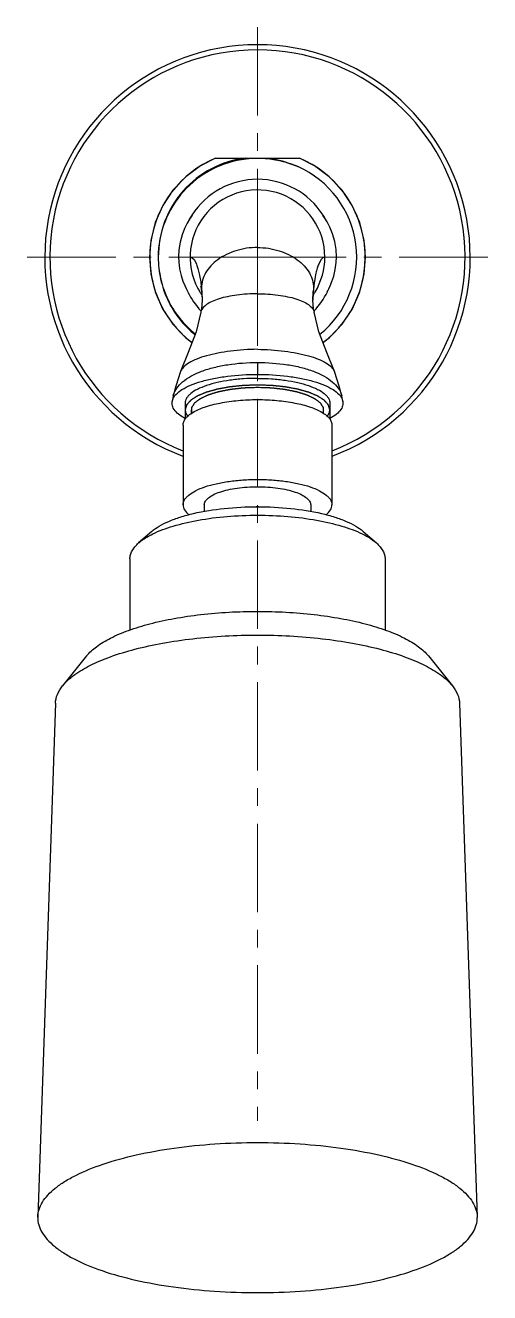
# Model space of a CAD drawing. Extents: x 0 to 1580, y 0 to 1158.
# Drawn here: x 415.5 to 481, y 606.3 to 785.2 of the extents above; entities that cross this region are included whole.
import ezdxf

# ---------------------------------------------------------------- set-up
doc = ezdxf.new("R2010")
doc.units = 0
doc.header["$LTSCALE"] = 10
doc.header["$MEASUREMENT"] = 0
doc.linetypes.add('CENTER', pattern=[2, 1.25, -0.25, 0.25, -0.25])
doc.layers.add('DEF_LAYER_ASSEM_MEMBER', color=7, linetype='CONTINUOUS')

msp = doc.modelspace()

# ---------------------------------------------------------------- linework, layer by layer
at = {"layer": 'DEF_LAYER_ASSEM_MEMBER', "color": 1, "linetype": 'CENTER', "lineweight": 5}
for q in [(448.2736131019578, 785.2296722881892), (415.5314526801576, 752.4875118663892), (448.2736131019578, 630.5292520846892), (481.015773523658, 752.4875118663892)]:
    msp.add_line((448.2736131019578, 752.4875118663892), q, dxfattribs=at)
at = {"layer": 'DEF_LAYER_ASSEM_MEMBER', "color": 7, "linetype": 'Continuous'}
for p, q in [((442.3375708229578, 766.4875118663892), (454.209677188358, 766.4875118663892)), ((456.1807719697576, 748.1462785851893), (456.154256372658, 747.6864550004891)), ((440.347799361758, 748.0247172183892), (440.3906865506578, 747.7035535061893)), ((440.390894282958, 747.7053880078893), (440.4215433560576, 747.3590555912892)), ((440.3929698311576, 747.6864550004891), (440.3931917503578, 747.6845353956892)), ((440.4538257726576, 746.5273979807891), (440.4538781655574, 746.4905772480893)), ((456.093347943658, 746.4914488856891), (456.093550887058, 746.4235949970891)), ((456.1274653046576, 747.3801470008893), (456.148955234858, 747.6217627957892)), ((456.148955234858, 747.6217627957892), (456.1555327341575, 747.6969633722892)), ((456.154256372658, 747.6864550004891), (456.1540794569578, 747.6849240295892)), ((456.154256372658, 747.6864550004891), (456.1994268420576, 748.0247172183892)), ((458.0928511934576, 747.5906463372892), (458.1038156784575, 747.6108932946893)), ((440.3015958312576, 744.8194856963894), (440.283727954858, 744.7286255783893)), ((456.2456303726576, 744.8194856963894), (456.2634982489581, 744.7286255783893)), ((448.2738448965574, 737.6158484085893), (448.2776898812576, 735.9357559402893)), ((437.4357089203577, 736.3577049398891), (437.435565227358, 736.3573154439891)), ((459.1115172834575, 736.3577049398891), (459.1116609764576, 736.3573154439891)), ((436.2146204924575, 731.8844384791892), (436.2291721809574, 732.0866796909893)), ((436.3667616850576, 732.8515437804892), (436.2451010360578, 732.1946946228893)), ((436.3666234035577, 732.8509169895892), (436.3668617575577, 732.8520025822893)), ((460.1803775015578, 732.8519429204894), (460.180529231458, 732.8512515952891)), ((460.3021596582576, 732.1945011843893), (460.1805922619578, 732.8509678226892)), ((460.3180527127574, 732.0866796689893), (460.3326057114577, 731.8844384791892)), ((438.0736131019576, 731.8844380741891), (438.0736131019576, 729.6089632651892)), ((458.4736131019577, 731.8844380741891), (458.4736131019577, 729.6089632651892)), ((437.7736131019578, 728.7880455816892), (437.7736131019578, 717.5117341322893)), ((458.7736131019578, 728.7880455816892), (458.7736131019578, 717.5117341322893)), ((440.7736131019578, 717.5117341322893), (440.7736131019578, 716.5770516679893)), ((455.7736131019578, 717.5117341322893), (455.7736131019578, 716.5770516679893)), ((433.3710438216576, 713.7647937241893), (431.5082226615577, 712.1343787859892)), ((463.1761823821575, 713.7647937241893), (465.0390035422579, 712.1343787859892)), ((430.2736131019578, 709.8936460554892), (430.2736131019578, 699.8087324378891)), ((466.2736131019578, 709.8936460554892), (466.2736131019578, 699.8087324378891)), ((424.1588788366575, 696.1741200471893), (420.7828160395579, 691.9513060276893)), ((472.3883473671576, 696.1741200471893), (475.7644101642577, 691.9513060276893)), ((419.775594367658, 689.4952578513892), (417.2757681628577, 616.9890937947894)), ((476.7716318362577, 689.4952578513892), (479.2714580409574, 616.9890937947894)), ((417.2736131019578, 616.8640765976893), (417.2761451798578, 616.9901041115893)), ((479.2710810239578, 616.9901041115893), (479.2736131019578, 616.8640765976893))]:
    msp.add_line(p, q, dxfattribs=at)
at = {"layer": 'DEF_LAYER_ASSEM_MEMBER', "color": 2, "linetype": 'Continuous'}
for p, q in [((438.9736131019577, 730.4218372580892), (438.9736131019577, 730.9447454534893)), ((457.5736131019576, 730.4218372580892), (457.5736131019576, 730.9447454534893))]:
    msp.add_line(p, q, dxfattribs=at)
at = {"layer": 'DEF_LAYER_ASSEM_MEMBER', "color": 7, "linetype": 'Continuous'}
for points in [[(442.3373689993577, 766.4875118663892), (440.2424894217579, 765.4064782500893), (438.1437339033578, 763.8448136263894), (436.3448280421576, 761.9488057541894), (434.8983184639578, 759.7747534419893), (433.8462483046578, 757.3870556359893), (433.2190776283578, 754.8563416426891), (433.0329268954579, 752.4875171669892)], [(463.5142993083577, 752.4875171669892), (463.3281483849578, 754.8563428478892), (462.7009771078579, 757.3870579544894), (461.6489059649575, 759.7747566829892), (460.2023950678577, 761.9488096341893), (458.4034876196574, 763.8448177786893), (456.3047303299577, 765.4064822386893), (454.2098572044579, 766.4875118663892)], [(439.0562570875577, 758.4264517912893), (439.0524070350575, 758.4209026989893), (438.9412921320577, 758.2589962399893), (438.6942230988579, 757.8786757754892), (438.3574939807577, 757.2996641199893), (437.9875636203578, 756.5462103658892), (437.6392581767577, 755.6451027396893), (437.3585205614577, 754.6222144958892), (437.1824973860575, 753.5042560411894), (437.1355909697577, 752.5510957132892)], [(459.4116352350579, 752.5510968188894), (459.3598764391577, 753.5523020245892), (459.1664907777576, 754.7218719192892), (458.8597569229578, 755.7865196404891), (458.485474911758, 756.7101846589892), (458.1014724879578, 757.4594910667893), (457.7716449167579, 758.0074590786892), (457.553740838358, 758.3356035445893), (457.501456617058, 758.4113369361892)], [(433.0329268955575, 752.4875171669892), (433.2158540147575, 750.1391755770892), (433.8395896313577, 747.6075286532891), (434.8884567554578, 745.2183139360893), (436.3320664785579, 743.0422497016893), (438.1284149878575, 741.1438206410894), (439.0505016242578, 740.4557692486892)], [(437.1355909847575, 752.5511118082891), (437.1629733621576, 751.8207475409893), (437.2882995235577, 750.8307594001892), (437.4999400390575, 749.9050479419893), (437.7535829659578, 749.1206947176893), (438.001433497358, 748.5072365968892), (438.208644113558, 748.0633908513894), (438.3614605578578, 747.7641132549893), (438.4571554323579, 747.5854717526893)], [(457.4967245743578, 740.4557692622893), (458.4188158245579, 741.1438247403892), (460.2151627694579, 743.0422535299892), (461.658771193358, 745.2183171326892), (462.7076373491577, 747.6075309391892), (463.331372375158, 750.1391767648893), (463.5142993082577, 752.4875171669892)], [(458.0928511934576, 747.5906463372892), (458.1771434059578, 747.7477915614893), (458.3174768888575, 748.0208222044894), (458.5171195800576, 748.4426847742893), (458.7628527479578, 749.0381220184893), (459.0200878139581, 749.8094803966892), (459.2419919105578, 750.7384914443892), (459.3796344864577, 751.7616544903892), (459.4116352242577, 752.5511098366892)], [(440.3105194320578, 748.3003977769893), (440.2768617062575, 748.4123798542892), (440.2915360121574, 748.3445330549894), (440.347799361758, 748.0247172183892)], [(456.1994268420576, 748.0247172183892), (456.2556901916578, 748.3445330549894), (456.2722213583579, 748.4194191867891)], [(440.4538781655574, 746.4905772480893), (440.4536753167577, 746.4235949970891), (440.4319990301578, 745.7919621065892), (440.3739140283578, 745.2095491678892), (440.3015958312576, 744.8194856963894)], [(440.4215433560576, 747.3590555912892), (440.425594165758, 747.3068983293892), (440.4304972850578, 747.2355786634892), (440.4355970235579, 747.1505135964892), (440.4403467723578, 747.0585111329892), (440.4445445860579, 746.9622420878893), (440.4480951533578, 746.8618744482892), (440.4509257299578, 746.7560558268892), (440.4528891360578, 746.6447432545892), (440.4538257726576, 746.5273979807891)], [(456.093347943658, 746.4914488856891), (456.0937167373577, 746.5853173733892), (456.0947903671577, 746.6764663253891), (456.0965527599578, 746.7671303926893), (456.0989759865574, 746.8568673485893), (456.1020211782579, 746.9452478434891), (456.1056390329577, 747.0318485949892), (456.1097398260576, 747.1156225666894), (456.1142000198579, 747.1949267549894), (456.1190576096578, 747.2706202592892), (456.1236947876578, 747.3341964864892), (456.1274653046576, 747.3801470008893)], [(456.2456303726576, 744.8194856963894), (456.1733121754578, 745.2095491678892), (456.1152271737578, 745.7919621065892), (456.093550887058, 746.4235949970891)], [(440.283727954858, 744.7286255783893), (439.6220986258577, 741.9610768663892), (438.5167814479578, 739.0502107081893), (437.435565227358, 736.3573154439891)], [(459.1116609764576, 736.3573154439891), (458.0304447559579, 739.0502107081893), (456.9251275780575, 741.9610768663892), (456.2634982489581, 744.7286255783893)], [(437.4357089203577, 736.3577049398891), (437.0136968010579, 735.1541666493893), (436.6068277264581, 733.8173135245893), (436.3664947633579, 732.8503318540893)], [(460.1807169968574, 732.8503975759893), (459.940398477358, 733.8173135245893), (459.5335294027577, 735.1541666493893), (459.1115172834575, 736.3577049398891)]]:
    msp.add_lwpolyline(points, dxfattribs=at)
for centre, radius, start, end in [((448.2736131019578, 752.4875118663892), 30, 290.5109175580833, 249.489323555306), ((448.2736131019578, 752.4875118663892), 29.2821663338, 291.0475310553043, 248.952660429385), ((448.2736333722578, 752.4874971277893), 15.1999979788, 112.9195802045057, 232.5123731162059), ((448.2753686735578, 752.5177311344892), 13.9211211556, 90.00722548438111, 96.6971401909826), ((448.2694951062576, 752.3688562226891), 14.0699965592, 84.06100790870396, 89.98323071550008), ((448.2735911980576, 752.4874960448892), 15.1999979788, 307.4876268837941, 67.08041571361423), ((448.2736123000577, 752.4874983427892), 13.999981131, 308.9620425526963, 65.9791112276944), ((448.2734531488577, 752.4872297812892), 11.0002820863, 32.69954071619298, 147.2044023476954), ((448.2736131019578, 752.4875118663892), 9.5, 0, 207.7553054461077), ((448.2768052879578, 752.4862679903893), 11.0033530191, 147.2087627890979, 150.5511626461957), ((448.2694151404576, 752.4856654940893), 11.0045252459, 29.31291690869532, 32.69503653519582), ((448.272980145458, 752.4877235842891), 9.5006329588, 328.791902699497, 359.9987231859006), ((420.8046490412576, 746.0388367162891), 19.6749976781, 6.148901203400738, 6.648164327598998), ((444.3774092945578, 748.1469189184893), 4.0109551116, 180.0091470465992, 186.3456047319009), ((475.9603949062575, 746.0145345008893), 19.8941653846, 172.9814447848015, 173.8487044605996), ((448.3261532123579, 752.5242221012893), 11.063373794, 206.5861165946971, 223.4637487149014), ((448.2855063247575, 752.4938787525894), 9.5134531547, 207.7554739575939, 211.1675618655949), ((448.2624452052578, 752.4799611511892), 9.4865177845, 211.1677214013979, 214.3354824237012), ((444.4226217052574, 748.1513392310894), 4.0563791211, 186.3370748702032, 186.5808838397001), ((448.2849847955576, 752.4798285824893), 9.4862747256, 325.6644661705042, 328.7951179601038), ((448.2198860930575, 752.5249368155892), 11.0647269092, 316.5377929264005, 333.5905650378028), ((437.6761337227576, 731.8774422912893), 1.4620365835, 167.557423634098, 171.771922810599), ((437.7729846924576, 731.8544857510892), 1.561559769, 159.7823840316956, 167.5005616293032), ((438.7241785506576, 732.3325852292892), 2.4138591347, 164.9586583801956, 167.5878000158985), ((457.8395604244579, 732.3368250359892), 2.396821953, 12.39622551729756, 14.59593571750219), ((458.8861986480574, 731.8798520683893), 1.4467438119, 8.219229087199242, 10.37624236640073), ((448.2736131019578, 695.2827607221893), 21.9750234661, 89.51292325919009, 90.48707674078386)]:
    msp.add_arc(centre, radius, start, end, dxfattribs=at)
for points, start_tangent, end_tangent in [([(446.6407331965574, 766.4875213620892), (441.7863848682578, 764.9844075712892), (437.7917519902576, 761.8453184348891), (435.1764500446575, 757.4890564846894), (434.2681288081576, 752.4875324037891)], (-0.993137604868196, -0.116951690012), (-5.546406837926838e-06, -0.9999999999846186)), ([(446.6518713097576, 766.3438611257891), (441.8255877406577, 764.8568674845892), (437.838719833358, 761.7591855927892), (435.2032787292578, 757.4526834509893), (434.2790078676576, 752.4875018256892)], (-0.9931803686064616, -0.1165879728562639), (-8.730926186723009e-05, -0.9999999961885465)), ([(453.9724597935578, 765.2751150569893), (451.9019880044575, 765.9669814386893), (449.7253098886576, 766.3633339369892)], (-0.9263988668322695, 0.3765436754639324), (-0.994652100717011, 0.103282130783776)), ([(449.7335277566576, 766.4875118663892), (452.9452804991579, 765.6944920861893), (453.9725876210578, 765.2750576064893)], (0.9926897055201243, -0.1206944429307702), (0.9134227053485869, -0.407012237351248)), ([(448.2736131019578, 753.8680317094893), (445.2216099993575, 753.3888908061892), (442.6564659056576, 752.1250511347894), (441.6811055521575, 751.2619939597892), (440.9589064007578, 750.2873770092892), (440.5162877382577, 749.2363039148893), (440.3664542341576, 748.1462785851893)], (-0.9999279789020377, -0.0120015419378563), (-7.427520217589726e-05, -0.9999999972415972)), ([(448.2736131019578, 753.8680317094893), (451.3256162044577, 753.3888908061892), (453.8907602981576, 752.1250511347894), (454.8661206517577, 751.2619939597892), (455.5883198030574, 750.2873770092892), (456.0309384655575, 749.2363039148893), (456.1807719697576, 748.1462785851893)], (0.9999279789020377, -0.0120015419378563), (7.427520217589726e-05, -0.9999999972415972)), ([(434.2681288081576, 752.4875324037891), (434.6111670501577, 749.3823438526892), (435.6244866168577, 746.4280982882892), (437.2616975411579, 743.7690268144893), (439.4456123195578, 741.5375429790893)], (8.682637883052168e-05, -0.9999999962305901), (0.7747607694068501, -0.6322544979579865)), ([(434.2790078676576, 752.4875018256892), (434.6287316562575, 749.4013247588894), (435.6578256366579, 746.4718244827893), (437.3092310233578, 743.8428575904891), (439.4973352932579, 741.6409220791893)], (4.663835019444464e-06, -0.9999999999891244), (0.7787311420402886, -0.6273577993590483)), ([(438.7736131019578, 752.4875118663892), (439.6597630454576, 751.4878044472894), (439.8631400923578, 750.8816635711892), (440.0505559913577, 750.1316558396893), (440.3473480106577, 748.3166537910893)], (0.9967252479478547, -0.08086272381813324), (0.1157478170502737, -0.9932786330371235)), ([(457.7736131019578, 752.4875118663892), (456.9017499501579, 751.5235522606893), (456.7008384659575, 750.9389745200892), (456.5149137804578, 750.2144776483892), (456.2153038187575, 748.4454179410893)], (-0.9967252479474208, -0.0808627238234809), (-0.1221251417022648, -0.9925147100996549)), ([(440.3664542341576, 748.1462785851893), (440.4036286865576, 747.7179958765892), (440.4538782583577, 746.4914253065892)], (0.1070882742859281, -0.9942495167262905), (-7.900216884277762e-05, -0.9999999968793286)), ([(456.1807719697576, 748.1462785851893), (456.1435979719577, 747.7180012286892), (456.093347943658, 746.4914488856891)], (-0.1070882743286615, -0.9942495167216876), (7.731107325135352e-05, -0.9999999970114991)), ([(448.2736131019578, 747.3279147328892), (445.3667521706575, 747.1408906068891), (444.0393469519577, 746.9130365907893), (442.8573148584578, 746.6053934630893), (441.8626252064578, 746.2281708475894), (441.0883211417577, 745.7946321926893), (440.3015958312576, 744.8194856963894)], (-1, 0), (-0.2385647508532411, -0.9711265930095474)), ([(448.2736131019578, 747.3279147328892), (451.1804740331577, 747.1408906068891), (452.5078792518575, 746.9130365907893), (453.6899113454579, 746.6053934630893), (454.6846009974574, 746.2281708475894), (455.458905062058, 745.7946321926893), (456.2456303726576, 744.8194856963894)], (1, 0), (0.2385647508532411, -0.9711265930095474)), ([(448.2736131019578, 739.4816662001892), (444.4589104455576, 739.2210094787893), (442.6893772033577, 738.9396355530894), (441.0898875308581, 738.5631808980893), (439.7174859583579, 738.1008830015892), (438.623721782958, 737.5666533473893), (437.8524635105578, 736.9785460671894), (437.4357089203577, 736.3577049398891)], (-0.9998901307261996, -0.01482317362589534), (-0.3462704178656724, -0.938134743899368)), ([(448.2736131019578, 739.4816662001892), (452.088315758258, 739.2210094787893), (453.8578490005575, 738.9396355530894), (455.4573386730576, 738.5631808980893), (456.8297402454577, 738.1008830015892), (457.9235044208581, 737.5666533473893), (458.6947626933579, 736.9785460671894), (459.1115172834575, 736.3577049398891)], (0.9998901307261996, -0.01482317362589534), (0.3462704178732323, -0.9381347438965775)), ([(436.3930210670578, 732.9590201489893), (437.6964562755575, 734.8645654746892), (438.889632262958, 735.6909830912891), (440.3863310712577, 736.3798455471892), (442.1341354506576, 736.9203813428892), (444.0735680776579, 737.3074256120892), (448.2736131019578, 737.6157731375893)], (0.2592359883786568, 0.9658140102159115), (0.9999995146137534, -0.0009852777566561452)), ([(448.2736131019578, 737.6158444033892), (452.4849677675579, 737.3057208037892), (454.4280124758579, 736.9165814162891), (456.1775540815574, 736.3735161654893), (457.6742949972577, 735.6814734761892), (458.8658865194579, 734.8509922688893), (460.1590298591577, 732.9408258772892)], (0.9999997216386333, 0.0007461384966393195), (0.2518242009003432, -0.9677729960279444)), ([(436.3076375956575, 732.3941400831893), (436.7724631286578, 733.1155518753892), (437.6180623823579, 733.7952425607893), (438.8158782749574, 734.4099511844893), (440.3222544426576, 734.9393550620891), (442.0834702749576, 735.3670148972892), (444.0392104589578, 735.6806189581891), (448.2776898812576, 735.9357559402893)], (0.3448168585142478, 0.9386699814548058), (0.9999999860229564, -0.0001671947579292537)), ([(448.2776898812576, 735.9357559402893), (452.5137449035578, 735.6799048795892), (454.4681858172576, 735.3661621338892), (456.2280765652577, 734.9384649846893), (457.7333044970578, 734.4091473209892), (458.9301774747578, 733.7946411318892), (459.7750930699576, 733.1152226316892), (460.2395892926579, 732.3941389581892)], (0.9999999944713064, -0.0001051541117686212), (0.3444395406416736, -0.9388085016884715)), ([(448.2736131019578, 734.4333509153892), (447.7783155062575, 734.4167409280892), (447.5306667084578, 734.4084359344893), (447.2830179106577, 734.4001309407893), (447.0353691128576, 734.3918259471893), (446.9115447139579, 734.3876734503892), (446.7877203150579, 734.3835209535891), (446.6638959161578, 734.3793684567893), (446.5400715172577, 734.3752159598891), (446.4781593178577, 734.3731397114893), (446.4162471183577, 734.3710634630893), (446.3543349189576, 734.3689872146892), (446.3233788191578, 734.3679490904892), (446.3079007693577, 734.3674300283892), (446.2924227194576, 734.3669109662892), (446.2775342237578, 734.3653735508892), (446.262645727958, 734.3638361354892), (446.2328687364579, 734.3607613046893), (446.1733147534578, 734.3546116431892), (446.1137607704577, 734.3484619815893), (446.0542067874576, 734.3423123199893), (445.9350988214578, 734.3300129968893), (445.8159908553575, 734.3177136737893), (445.6968828893578, 734.3054143505892), (445.577774923358, 734.2931150274892), (445.3395589913575, 734.2685163811893), (445.1013430592579, 734.2439177348892), (444.9822350932577, 734.2316184117892), (444.8631271272579, 734.2193190886892), (444.7440191611577, 734.2070197654893), (444.6249111951579, 734.1947204423891), (444.5653572121578, 734.1885707807892), (444.5058032291577, 734.1824211192893), (444.4760262376576, 734.1793462884891), (444.446249246158, 734.1762714576894), (444.4164722546575, 734.1731966268892), (444.4015837588577, 734.1716592114892), (444.3941395110578, 734.1708905037892), (444.3866952631579, 734.1701217960892), (444.3798293414579, 734.1688731915892), (444.3729634196575, 734.1676245870892), (444.3592315762576, 734.1651273780892), (444.3317678892577, 734.1601329600892), (444.3043042023578, 734.1551385420892), (444.2768405154579, 734.1501441240894), (444.2219131415577, 734.1401552879893), (444.1669857676579, 734.1301664519892), (444.0571310199575, 734.1101887798893), (443.9472762722576, 734.0902111078892), (443.8374215245576, 734.0702334357893), (443.7275667768577, 734.0502557637892), (443.5078572813577, 734.0103004195892), (443.2881477859578, 733.9703450754891), (443.1782930382578, 733.9503674034893), (443.0684382905574, 733.9303897313891), (442.9585835427574, 733.9104120592892), (442.8487287950579, 733.8904343872894), (442.7938014212577, 733.8804455511893), (442.738874047358, 733.8704567151892), (442.7114103604576, 733.8654622971892), (442.6839466734577, 733.8604678791892), (442.6564829865574, 733.8554734611891), (442.6427511430575, 733.8529762521891), (442.635885221358, 733.8517276476894), (442.6290192996576, 733.8504790431891), (442.6228947083578, 733.8487645235891), (442.616770117058, 733.8470500039894), (442.604520934558, 733.8436209648892), (442.5800225694579, 733.8367628865892), (442.5555242043574, 733.8299048082893), (442.5310258392578, 733.8230467299893), (442.4820291090577, 733.8093305733892), (442.4330323789577, 733.7956144167892), (442.335038918558, 733.7681821036892), (442.2370454581578, 733.7407497904892), (442.1390519978577, 733.7133174772894), (442.0410585374575, 733.6858851640893), (441.8450716167577, 733.6310205377893), (441.6490846959578, 733.5761559114892), (441.5510912356576, 733.5487235982891), (441.4530977752574, 733.5212912850893), (441.3551043148577, 733.4938589719893), (441.3061075847577, 733.4801428153892), (441.2571108545581, 733.4664266587893), (441.2081141243575, 733.4527105021893), (441.1591173941579, 733.4389943455892), (441.1346190290578, 733.4321362672893), (441.1101206639578, 733.4252781890893), (441.0978714814578, 733.4218491498891), (441.0856222988577, 733.4184201107892), (441.0733731163577, 733.4149910715892), (441.0672485250575, 733.4132765519894), (441.0611239338577, 733.4115620324892), (441.0561881821577, 733.4095068736892), (441.0512524305577, 733.4074517147892), (441.0413809272577, 733.4033413971893), (441.0315094239577, 733.3992310795893), (441.0216379207577, 733.3951207619893), (441.0018949141577, 733.3869001266892), (440.9821519076577, 733.3786794913892), (440.9426658945576, 733.3622382208894), (440.9031798814581, 733.3457969503893), (440.8636938684576, 733.3293556798892), (440.8242078553576, 733.3129144093894), (440.7452358291575, 733.2800318683892), (440.6662638030575, 733.2471493273893), (440.5872917768575, 733.2142667862893), (440.4293477245578, 733.1485017042892), (440.2714036722577, 733.0827366222893), (440.1924316460577, 733.0498540811893), (440.1134596199577, 733.0169715401892), (440.0344875937576, 732.9840889991892), (439.9950015807576, 732.9676477286891), (439.9555155676576, 732.9512064581893), (439.916029554558, 732.9347651876892), (439.876543541458, 732.9183239171894), (439.8568005349575, 732.9101032818892), (439.8370575283579, 732.9018826465892), (439.827186025158, 732.8977723289893), (439.8173145218575, 732.8936620113893), (439.8074430185579, 732.8895516937894), (439.8025072669579, 732.8874965349892), (439.800039391158, 732.8864689554894), (439.7975715153575, 732.8854413760891), (439.7957342054578, 732.8842694206892), (439.7938968956578, 732.8830974653893), (439.7902222760576, 732.8807535545893), (439.7828730367578, 732.8760657329892), (439.7755237974575, 732.8713779113891), (439.7681745581576, 732.8666900898893), (439.7534760796575, 732.8573144466893), (439.7387776010578, 732.8479388035892), (439.709380643958, 732.8291875172893), (439.6799836868577, 732.8104362309891), (439.6505867296578, 732.7916849446892), (439.6211897725575, 732.7729336583893), (439.5623958583578, 732.7354310858893), (439.5036019440577, 732.6979285132893), (439.444808029858, 732.6604259406893), (439.3272202013577, 732.5854207955892), (439.2096323728579, 732.5104156504892), (439.1508384585577, 732.4729130778892), (439.0920445443576, 732.4354105052892), (439.0332506300579, 732.3979079327892), (439.0038536729576, 732.3791566464893), (438.9744567158577, 732.3604053601894), (438.9450597587575, 732.3416540738892), (438.9156628016576, 732.3229027875893), (438.9009643230575, 732.3135271444892), (438.8862658444577, 732.3041515013892), (438.8789166052575, 732.2994636797894), (438.8715673659576, 732.2947758581893), (438.8642181266578, 732.2900880366892), (438.8605435069576, 732.2877441258893), (438.8587061971575, 732.2865721704893), (438.8568688873579, 732.2854002150893), (438.8557321260578, 732.2841285230893), (438.8545953648577, 732.2828568311893), (438.8523218423579, 732.2803134471892), (438.8477747972579, 732.2752266793893), (438.8432277522579, 732.2701399114892), (438.8386807071574, 732.2650531436893), (438.8295866170579, 732.2548796079893), (438.8204925269579, 732.2447060722893), (438.8023043467579, 732.2243590008893), (438.7841161665579, 732.2040119294893), (438.7659279863578, 732.1836648580893), (438.7477398061578, 732.1633177867893), (438.7113634457578, 732.1226236439893), (438.6749870852577, 732.0819295011893), (438.6386107248577, 732.0412353583893), (438.5658580040576, 731.9598470728893), (438.4931052832576, 731.8784587872892), (438.4567289228576, 731.8377646445892), (438.4203525624575, 731.7970705017892), (438.383976202058, 731.7563763589892), (438.3657880217579, 731.7360292875892), (438.3475998415574, 731.7156822161892), (438.3294116613579, 731.6953351448892), (438.3112234811579, 731.6749880734892), (438.3021293910579, 731.6648145377892), (438.2930353009579, 731.6546410020892), (438.2884882559579, 731.6495542341893), (438.2839412108578, 731.6444674663892), (438.2793941658579, 731.6393806984893), (438.2771206432576, 731.6368373145892), (438.275983882058, 731.6355656226892), (438.2748471207578, 731.6342939306892), (438.2744540855574, 731.6329471559893), (438.2740610503579, 731.6316003813893), (438.2732749799575, 731.6289068319893), (438.2717028392576, 731.6235197333892), (438.2701306984577, 731.6181326346893), (438.2685585576578, 731.6127455359892), (438.265414276158, 731.6019713386893), (438.2622699945578, 731.5911971412893), (438.2559814315578, 731.5696487466892), (438.2496928684577, 731.5481003519892), (438.2434043053577, 731.5265519572893), (438.2371157422576, 731.5050035625893), (438.2245386160575, 731.4619067732892), (438.2119614898579, 731.4188099838893), (438.1993843636578, 731.3757131944892), (438.1742301113577, 731.2895196157892), (438.149075858958, 731.2033260370893), (438.1239216066579, 731.1171324583893), (438.0987673542577, 731.0309388796893), (438.0736131019576, 730.9447453009893)], (-0.9994381633832495, -0.03351652686536825), (-0.280148400230656, -0.9599567041529551)), ([(448.2736131019578, 735.3730435361892), (446.2837623194578, 735.3060099185893), (444.3702026903575, 735.1074858112893), (442.6068219154577, 734.7851014509893), (441.0611357782577, 734.3512468166891), (439.7926552149574, 733.8225953107892), (438.8500822557576, 733.2194629194894), (438.5128280684576, 732.8971268445891), (438.2696523324576, 732.5650274844893), (438.122729696358, 732.2263814218893), (438.0736646521577, 731.8844380741891)], (-1, 0), (0, -1)), ([(448.2736131019578, 735.3730435361892), (450.2634638843574, 735.3060099185893), (452.1770235134577, 735.1074858112893), (453.940404288358, 734.7851014509893), (455.4860904255574, 734.3512468166891), (456.7545709889578, 733.8225953107892), (457.6971439480576, 733.2194629194894), (458.0343981353576, 732.8971268445891), (458.2775738713576, 732.5650274844893), (458.4244965074577, 732.2263814218893), (458.4735615516579, 731.8844380741891)], (1, 0), (0, -1)), ([(458.4736131019577, 730.9447454534893), (458.4493309249574, 731.0294463307891), (458.4250487480576, 731.1141472080892), (458.4007665711579, 731.1988480853893), (458.3764843941576, 731.2835489626893), (458.3522022172579, 731.3682498400892), (458.3400611287575, 731.4106002786893), (458.3279200403576, 731.4529507173893), (458.3157789518577, 731.4953011559892), (458.3097084076576, 731.5164763753892), (458.3036378634579, 731.5376515946894), (458.2975673191577, 731.5588268139893), (458.2914967749575, 731.5800020333893), (458.2884615028579, 731.5905896429892), (458.2854262307578, 731.6011772526892), (458.2839085946575, 731.6064710574892), (458.2823909585577, 731.6117648623892), (458.2808733225579, 731.6170586671892), (458.2801145045578, 731.6197055695893), (458.2797350954579, 731.6210290207891), (458.2793556864581, 731.6223524719892), (458.2782319109579, 731.6236255133892), (458.2771081355577, 731.6248985546893), (458.2748605845577, 731.6274446374891), (458.2703654826578, 731.6325368028893), (458.2658703808579, 731.6376289683892), (458.261375278958, 731.6427211337893), (458.2523850751577, 731.6529054646892), (458.2433948713579, 731.6630897955893), (458.2254144638578, 731.6834584573892), (458.2074340562576, 731.7038271191891), (458.1894536487575, 731.7241957809892), (458.1714732411579, 731.7445644427892), (458.1355124260576, 731.7853017664893), (458.0995516109579, 731.8260390900894), (458.0635907958581, 731.8667764136892), (457.9916691656576, 731.9482510608893), (457.9197475353576, 732.0297257080892), (457.8837867202574, 732.0704630316893), (457.8478259051576, 732.1112003552892), (457.8118650900578, 732.1519376788892), (457.7938846825577, 732.1723063406891), (457.7759042749576, 732.1926750025893), (457.7579238674575, 732.2130436643893), (457.7399434598578, 732.2334123261892), (457.7309532560575, 732.2435966570893), (457.7219630523578, 732.2537809879893), (457.7174679504578, 732.2588731533892), (457.7129728485579, 732.2639653188892), (457.7084777466575, 732.2690574842893), (457.7062301957576, 732.2716035669894), (457.7051064202574, 732.2728766083892), (457.7039826447576, 732.2741496497893), (457.7021573070579, 732.2753237914892), (457.7003319694577, 732.2764979332892), (457.6966812940577, 732.2788462167891), (457.6893799433578, 732.2835427838893), (457.6820785927575, 732.2882393509892), (457.6747772420576, 732.2929359180894), (457.6601745406579, 732.3023290521892), (457.6455718392576, 732.3117221862892), (457.6163664365577, 732.3305084545891), (457.5871610338577, 732.3492947228892), (457.5579556310577, 732.3680809911893), (457.5287502283577, 732.3868672594892), (457.4703394228577, 732.4244397959892), (457.4119286173577, 732.4620123325892), (457.3535178119578, 732.4995848690892), (457.2366962009578, 732.5747299422892), (457.1198745900579, 732.6498750153892), (457.0614637845579, 732.6874475518894), (457.0030529790574, 732.7250200884891), (456.9446421735579, 732.7625926250892), (456.9154367708579, 732.7813788932892), (456.8862313681575, 732.8001651615893), (456.8570259653575, 732.8189514298892), (456.827820562658, 732.8377376981891), (456.8132178612577, 732.8471308322892), (456.7986151598579, 732.8565239664892), (456.7913138092576, 732.8612205334891), (456.7840124585578, 732.8659171005893), (456.7767111078579, 732.8706136676892), (456.7730604324574, 732.8729619511892), (456.7712350948577, 732.8741360929891), (456.7694097571575, 732.8753102346893), (456.7669032972576, 732.8763576014892), (456.7643968372577, 732.8774049682893), (456.7593839174574, 732.8794997018892), (456.7493580776577, 732.8836891690892), (456.7393322379576, 732.8878786361893), (456.7293063981579, 732.8920681033892), (456.709254718658, 732.9004470377893), (456.6892030392578, 732.9088259720893), (456.6490996802577, 732.9255838407892), (456.6089963212576, 732.9423417094893), (456.5688929622579, 732.9590995780893), (456.5287896033578, 732.9758574467892), (456.4485828853576, 733.0093731841891), (456.3683761674574, 733.0428889214893), (456.2881694494577, 733.0764046588893), (456.1277560135577, 733.1434361335891), (455.9673425776577, 733.2104676082893), (455.8871358597576, 733.2439833456892), (455.8069291417578, 733.2774990829892), (455.7267224238576, 733.3110148203893), (455.6465157059579, 733.3445305577893), (455.6064123469578, 733.3612884263891), (455.5663089879577, 733.3780462950892), (455.5462573084578, 733.3864252294893), (455.526205628958, 733.3948041637893), (455.5061539494577, 733.4031830980894), (455.4961281097576, 733.4073725652893), (455.4911151898577, 733.4094672988892), (455.4861022700579, 733.4115620324892), (455.4800933876577, 733.4132501589893), (455.4740845052575, 733.4149382853893), (455.4620667404579, 733.4183145383893), (455.4380312109579, 733.4250670442893), (455.4139956814579, 733.4318195501892), (455.3899601518578, 733.4385720561893), (455.3418890928579, 733.4520770679892), (455.2938180337578, 733.4655820798891), (455.1976759156578, 733.4925921035892), (455.1015337975577, 733.5196021272893), (455.0053916793577, 733.5466121509892), (454.9092495612576, 733.5736221746893), (454.7169653250576, 733.6276422220892), (454.5246810887575, 733.6816622694894), (454.4285389706579, 733.7086722931892), (454.3323968525578, 733.7356823168893), (454.2362547343578, 733.7626923405892), (454.1401126162577, 733.7897023642893), (454.0920415572577, 733.8032073761892), (454.0439704981577, 733.8167123879894), (454.0199349686577, 733.8234648939892), (453.9958994390577, 733.8302173998893), (453.9718639095577, 733.8369699057891), (453.9598461447576, 733.8403461587893), (453.9538372623579, 733.8420342852892), (453.9478283800577, 733.8437224116892), (453.940975243358, 733.8449792056892), (453.9341221066579, 733.8462359995892), (453.9204158333578, 733.8487495874892), (453.8930032866579, 733.8537767631892), (453.8655907399575, 733.8588039389892), (453.8381781933581, 733.8638311146892), (453.7833530999578, 733.8738854661892), (453.7285280066576, 733.8839398176892), (453.6188778199576, 733.9040485206892), (453.509227633258, 733.9241572236892), (453.3995774465575, 733.9442659265892), (453.2899272598579, 733.9643746295892), (453.0706268865574, 734.0045920355892), (452.8513265131578, 734.0448094414892), (452.7416763264578, 734.0649181444892), (452.6320261397577, 734.0850268474892), (452.5223759530577, 734.1051355504892), (452.4127257664577, 734.1252442533894), (452.3579006730574, 734.1352986048892), (452.3030755797577, 734.1453529563892), (452.2756630330578, 734.1503801321892), (452.2482504863578, 734.1554073078892), (452.2208379397575, 734.1604344835891), (452.2071316663578, 734.1629480714892), (452.2002785297577, 734.1642048653891), (452.1934253930576, 734.1654616593892), (452.1859890359578, 734.1662392498893), (452.1785526788576, 734.1670168403894), (452.1636799646576, 734.1685720213893), (452.133934536158, 734.1716823833892), (452.1041891077575, 734.1747927453891), (452.0744436793575, 734.1779031073893), (452.0149528224574, 734.1841238313891), (451.9554619656578, 734.1903445553892), (451.8364802519577, 734.2027860033893), (451.7174985382576, 734.2152274513892), (451.5985168245579, 734.2276688993893), (451.4795351108578, 734.2401103473892), (451.2415716834576, 734.2649932433892), (451.0036082560578, 734.2898761393892), (450.8846265422576, 734.3023175873891), (450.7656448285579, 734.3147590353892), (450.6466631148578, 734.3272004833893), (450.5276814011577, 734.3396419313892), (450.4681905443576, 734.3458626553893), (450.4086996874576, 734.3520833793893), (450.3789542590575, 734.3551937413893), (450.3492088306575, 734.3583041033892), (450.3194634022575, 734.3614144653893), (450.3045906879579, 734.3629696463893), (450.2971543308577, 734.3637472368894), (450.2897179737574, 734.3645248273892), (450.2818425623577, 734.3647936792893), (450.2739671509576, 734.3650625311893), (450.2582163281577, 734.3656002349892), (450.2267146825575, 734.3666756426892), (450.1952130370578, 734.3677510502891), (450.163711391458, 734.3688264578893), (450.1007081002576, 734.3709772731893), (450.0377048090577, 734.3731280883892), (449.9116982267578, 734.3774297188893), (449.7856916443575, 734.3817313493892), (449.6596850619576, 734.3860329798893), (449.5336784796577, 734.3903346103893), (449.2816653149575, 734.3989378713893), (449.0296521502578, 734.4075411323893), (448.777638985458, 734.4161443933892), (448.2736126560576, 734.4333509153892)], (-0.2755806340330829, 0.9612779588370495), (-0.9994178024841917, 0.03411826604136792)), ([(439.1531393803575, 730.5673842128892), (440.8200373499576, 731.3174602348893), (442.9999225850579, 731.8934337483893), (445.5427977945578, 732.2556649436892), (448.2736131019578, 732.3792389367893), (451.0044284092578, 732.2556649436892), (453.5473036187577, 731.8934337483893), (455.7271888539581, 731.3174602348893), (457.3940868234577, 730.5673842128892)], (0.8576459569566545, 0.5142406173338553), (0.8576459569566545, -0.5142406173338553)), ([(460.2395892926579, 732.3941389581892), (460.3092827564578, 732.1404269667892)], (0.3443240285655521, -0.938850873862505), (0.1800625094183755, -0.9836551696107522)), ([(436.9501751990579, 730.4738559272892), (436.4002862117577, 731.1680382226893), (436.2146204924575, 731.8844384791892)], (-0.7323924156304201, 0.6808827722354547), (-0.0007374181408032199, 0.9999997281072058)), ([(438.0480227350577, 729.7114304580894), (437.7297599468575, 729.8943896534893), (436.9501751990579, 730.4738559272892)], (-0.8791762685196894, 0.4764966829599081), (-0.7311755691580412, 0.68218933373838)), ([(437.7736131019578, 728.7880455816892), (437.8617114753579, 729.2519731759892), (438.124366929258, 729.7085232800891), (438.5572504384577, 730.1493724400893), (439.1531393803575, 730.5673842128892)], (0, 1), (0.8576459569537451, 0.5142406173387072)), ([(438.0736131019576, 730.9447454534893), (438.0775506724576, 730.8854003653892), (438.0795194577577, 730.8557278213893), (438.0814882430577, 730.8260552772892), (438.0824726356577, 730.8112190052893), (438.0834570282577, 730.7963827332892), (438.0839492246578, 730.7889645972894), (438.0850970071574, 730.7815566431893), (438.0880481582576, 730.7667509169892), (438.0939504606577, 730.7371394645893), (438.0998527630577, 730.7075280121892), (438.1057550654577, 730.6779165597893), (438.1116573677577, 730.6483051073892), (438.114608518958, 730.6334993811893), (438.1164108749576, 730.6261066895893), (438.1188667918577, 730.6187343407892), (438.1237786255574, 730.6039896433892), (438.128690459258, 730.5892449458893), (438.1483377941577, 730.5302661560893), (438.1581614616575, 730.5007767610891), (438.1630732953577, 730.4860320636892), (438.1655292122578, 730.4786597148893), (438.1679851291578, 730.4712873661892), (438.1714163308579, 730.4639607104893), (438.1748475325576, 730.4566340546892), (438.1817099360578, 730.4419807432892), (438.1954347430574, 730.4126741203893), (438.2228843569578, 730.3540608745893), (438.2297467604576, 730.3394075630893), (438.2366091639578, 730.3247542516892), (438.2400403656575, 730.3174275958893), (438.2441170477578, 730.3101414585892), (438.2529158922575, 730.2956097022893), (438.2705135813576, 730.2665461895892), (438.2881112703576, 730.2374826769892), (438.3057089593576, 730.2084191642891), (438.3233066484577, 730.1793556516893), (438.3321054929579, 730.1648238953892), (438.3368386806578, 730.1575660694893), (438.3422393992578, 730.1503243480893), (438.3530408365577, 730.1358409052891), (438.3638422738577, 730.1213574624892), (438.3854451484576, 730.0923905768893), (438.4070480230575, 730.0634236912892), (438.4502537722578, 730.0054899201893)], (0.06620483444480972, -0.99780605324689), (0.5978319078529531, -0.8016214879560666)), ([(457.3940868234577, 730.5673842128892), (457.9899757653575, 730.1493724400893), (458.4228592746576, 729.7085232800891), (458.6855147284577, 729.2519731759892), (458.7736131019578, 728.7880455816892)], (0.8576459569537451, -0.5142406173387072), (0, -1)), ([(458.0969723935577, 730.0054898735893), (458.1398961523578, 730.0630061977893), (458.161358031758, 730.0917643599892), (458.1828199111578, 730.1205225220892), (458.1935508509578, 730.1349016030892), (458.2042817906577, 730.1492806841893), (458.2096472604576, 730.1564702246892), (458.2143733368575, 730.1637103281892), (458.2231860963579, 730.1782410980893), (458.2408116151578, 730.2073026379892), (458.2584371340577, 730.2363641778893), (458.2760626528575, 730.2654257176894), (458.2936881717578, 730.2944872575893), (458.3025009311577, 730.3090180274892), (458.3065845901579, 730.3163037077893), (458.3100228075577, 730.3236299787893), (458.3168992424576, 730.3382825207893), (458.3237756773578, 730.3529350626893), (458.3512814169576, 730.4115452305894), (458.3650342867577, 730.4408503144894), (458.3719107216575, 730.4555028564891), (458.3753489391579, 730.4628291274892), (458.3787871565578, 730.4701553984892), (458.3812501329576, 730.4775274716892), (458.3837131093578, 730.4848995448892), (458.3886390621578, 730.4996436913891), (458.3984909676578, 730.5291319842893), (458.4181947786578, 730.5881085701892), (458.4231207314579, 730.6028527166893), (458.4280466841578, 730.6175968631892), (458.4305096605576, 730.6249689363892), (458.4323190955574, 730.6323614257892), (458.4352844243576, 730.6471668205893), (458.4412150818575, 730.6767776101892), (458.4471457393574, 730.7063883998892), (458.4530763969578, 730.7359991895892), (458.4590070544577, 730.7656099791893), (458.4619723832579, 730.7804153740892), (458.4631272679576, 730.7878410509893), (458.4636265933577, 730.7953126868892), (458.4646252442581, 730.8102559586894), (458.4656238950579, 730.8251992304893), (458.467621196758, 730.8550857741893), (458.4696184984577, 730.8849723177891), (458.4736131019577, 730.9447454050892)], (0.5980945153228638, 0.801425574049586), (0.06668072647687284, 0.9977743636296318)), ([(459.5970519622579, 730.4738566253893), (459.3674556210576, 730.2762132374892), (458.4992534898579, 729.7114582361892)], (-0.7311931868163563, -0.68217045051317), (-0.8791601202136045, -0.476526476731357)), ([(460.3326057114577, 731.8844384791892), (460.1469402853577, 731.1680388297893), (459.5970519622579, 730.4738566253893)], (-0.0007374181680354541, -0.9999997281071858), (-0.7323921075879406, -0.6808831035815872)), ([(437.7736131019578, 717.5117341322893), (437.9753707934578, 718.2123199187893), (438.2257864211579, 718.5542643108893), (438.5728883829579, 718.8860451497892), (439.543200394558, 719.5068954758892), (440.8490154857577, 720.0510999698893), (442.4401500732579, 720.4977060475892), (444.2554571285577, 720.8295667196892), (446.2251760156578, 721.0339242312893), (448.2736131019578, 721.1029274873893), (450.3220501881578, 721.0339242312893), (452.2917690752574, 720.8295667196892), (454.1070761305577, 720.4977060475892), (455.6982107180575, 720.0510999698893), (457.0040258092577, 719.5068954758892), (457.9743378208577, 718.8860451497892), (458.3214397827578, 718.5542643108893), (458.5718554104578, 718.2123199187893), (458.7736131019578, 717.5117341322893)], (0, 1), (0, -1)), ([(440.7736131019578, 717.5117341322893), (440.9177490051579, 718.0120779017893), (441.344572796158, 718.4934192157893), (442.0376444338576, 718.9368247812893), (442.9703355106576, 719.3255638507892), (444.1068366759578, 719.6445774221893), (445.4034957779577, 719.8816208174892), (446.8104499148576, 720.0275803662894), (448.2736131019578, 720.0768619146893), (449.736776288958, 720.0275803662894), (451.1437304258579, 719.8816208174892), (452.4403895278579, 719.6445774221893), (453.5768906931576, 719.3255638507892), (454.5095817699575, 718.9368247812893), (455.2026534076576, 718.4934192157893), (455.6294771986577, 718.0120779017893), (455.7736131019578, 717.5117341322893)], (0, 1), (0, -1)), ([(433.3715755987578, 713.7652656615892), (434.4075854611579, 714.5034362175893), (435.7540191099574, 715.1805232918894), (437.3807329627575, 715.7813023569893), (439.2513594993575, 716.2923438699893), (443.5522646388577, 717.0016554332892), (448.2736131019578, 717.2453535902891), (452.9949615649575, 717.0016554332892), (457.2958667045577, 716.2923438699893), (459.1664932410577, 715.7813023569893), (460.7932070939578, 715.1805232918894), (462.1396407426578, 714.5034362175893), (463.1756506050579, 713.7652656615892)], (0.7525801847606518, 0.658500619214305), (0.752580184762047, -0.6585006192127105)), ([(433.4888996616578, 713.4051659321892), (436.3660361753577, 714.5103816049893), (439.9311403384577, 715.3488712244894), (443.9782872436581, 715.8721482739893), (448.2736131019578, 716.0499897636892), (452.568938960158, 715.8721482739893), (456.6160858653575, 715.3488712244894), (460.1811900284579, 714.5103816049893), (463.0583265421578, 713.4051659321892)], (0.8971123262202678, 0.4418025284486947), (0.8971123262202678, -0.4418025284486947)), ([(437.7736131019578, 717.5117341322893), (437.9846682046577, 716.7953354931892), (438.6093482462575, 716.1076966290893)], (0, -1), (0.7789063744318822, -0.6271402234503703)), ([(457.9378779575577, 716.1076966290893), (458.5625579992579, 716.7953354931892), (458.7736131019578, 717.5117341322893)], (0.7789063744318822, 0.6271402234503703), (0, 1)), ([(431.5082246276579, 712.1343785231893), (431.9208354865577, 712.4664070413892), (433.4888996616578, 713.4051659321892)], (0.7525289580471581, 0.6585591600611586), (0.8971123262167925, 0.4418025284557519)), ([(463.0583265421578, 713.4051659321892), (463.6344010301577, 713.1029197529892), (465.0390015761577, 712.1343785231893)], (0.897112326227653, -0.4418025284336989), (0.7525289580597778, -0.6585591600467382)), ([(430.2736131019578, 709.8936460554892), (430.3516734066579, 710.4659149495892), (430.5849586540576, 711.0337366194892), (430.9716640555575, 711.5914766904893), (431.5082246276579, 712.1343785231893)], (0, 1), (0.7525289580631087, 0.6585591600429318)), ([(465.0390015761577, 712.1343785231893), (465.5755621482576, 711.5914766904893), (465.9622675497576, 711.0337366194892), (466.1955527971577, 710.4659149495892), (466.2736131019578, 709.8936460554892)], (0.7525289580631087, -0.6585591600429318), (0, -1)), ([(424.1589653762576, 696.1742270032892), (425.5485155244578, 697.4825437151892), (427.5403967566576, 698.6965324197893), (430.0818154613576, 699.7838533146892), (433.1054129198578, 700.7157326399893), (436.5310501364579, 701.4674580765893), (440.2679313321578, 702.0191073621893), (448.2736131019578, 702.4693750852891), (456.2792948716578, 702.0191073621893), (460.0161760673577, 701.4674580765893), (463.4418132839578, 700.7157326399893), (466.4654107424576, 699.7838533146892), (469.0068294471575, 698.6965324197893), (470.9987106793578, 697.4825437151892), (472.3882608275576, 696.1742270032892)], (0.6244740218099669, 0.7810455787497199), (0.6244740218099669, -0.7810455787497199)), ([(420.7828169029576, 691.9513059468893), (422.3668766441579, 693.4428373806893), (424.6376122185579, 694.8267925699893), (427.5348361709575, 696.0663565628893), (430.9817555614577, 697.1287104202893), (434.8870074143574, 697.9856856749893), (439.1470803548577, 698.6145703962893), (448.2736131019578, 699.1278776715892), (457.4001458489579, 698.6145703962893), (461.6602187894578, 697.9856856749893), (465.5654706423579, 697.1287104202893), (469.0123900328576, 696.0663565628893), (471.9096139852577, 694.8267925699893), (474.1803495596578, 693.4428373806893), (475.764409300858, 691.9513059468893)], (0.6244438817830497, 0.781069675831623), (0.6244438817830497, -0.781069675831623)), ([(419.7756022502576, 689.4952578194893), (420.0499160369577, 690.7342163589892), (420.7828169029576, 691.9513059468893)], (0.03458412704202447, 0.9994017901508587), (0.6244438817680931, 0.7810696758435804)), ([(475.764409300858, 691.9513059468893), (476.4973101669575, 690.7342163589892), (476.771623953658, 689.4952578194893)], (0.6244438817680931, -0.7810696758435804), (0.03458412704202447, -0.9994017901508587)), ([(417.2758118885577, 616.9901054716893), (417.4587492011578, 618.0207213899891), (417.9339152258581, 619.0407775607891), (418.6968636749575, 620.0398271595893), (419.7404078163577, 621.0087466268892), (421.0545101369576, 621.9384439412893), (422.6268939134575, 622.8199710685892), (426.4841239555576, 624.4057282818892), (431.166119756158, 625.7060322848893), (436.4956782326576, 626.6716456951892), (442.2710478397576, 627.2660239048892), (448.2736131019578, 627.4666802659892), (454.2761783640576, 627.2660239048892), (460.051547971158, 626.6716456951892), (465.3811064476577, 625.7060322848893), (470.0631022482576, 624.4057282818892), (473.9203322903577, 622.8199710685892), (475.4927160668576, 621.9384439412893), (476.8068183875575, 621.0087466268892), (477.8503625288577, 620.0398271595893), (478.613310977958, 619.0407775607891), (479.0884770027574, 618.0207213899891), (479.2714143152575, 616.9901054716893)], (0.03486346922820536, 0.9993920844760449), (0.0348634692281549, -0.9993920844760467)), ([(417.2736131019578, 616.8640765976893), (417.4229430195578, 615.8251102435893), (417.8692909388578, 614.7955396288892), (418.6084907445579, 613.7862599917892), (419.6333961044579, 612.8066598277892), (420.9340550028578, 611.8660352346892), (422.4981047028577, 610.9735793872892), (426.3533292488578, 609.3668973261892), (431.050938799558, 608.0483172149893), (436.4104289934576, 607.0685328385891), (442.2258190944576, 606.4651938546892), (448.2736131019578, 606.2614729294892), (454.3214071094576, 606.4651938546892), (460.1367972103576, 607.0685328385891), (465.4962874042581, 608.0483172149893), (470.1938969549574, 609.3668973261892), (474.0491215009579, 610.9735793872892), (475.6131712009578, 611.8660352346892), (476.9138300994578, 612.8066598277892), (477.9387354593578, 613.7862599917892), (478.6779352650578, 614.7955396288892), (479.1242831843574, 615.8251102435893), (479.2736131019578, 616.8640765976893)], (0, -1), (0, 1))]:
    msp.add_spline(points, degree=3, dxfattribs=dict(at, start_tangent=start_tangent, end_tangent=end_tangent))
at = {"layer": 'DEF_LAYER_ASSEM_MEMBER', "color": 2, "linetype": 'Continuous'}
for points, start_tangent, end_tangent in [([(439.0245594749576, 730.6122626415893), (439.0245594749576, 730.6953833444893), (439.0245594749576, 730.7785040474892), (439.0245594749576, 730.8616247504892), (439.0245594749576, 730.9447454534893), (439.0245594749576, 731.0278661563893), (439.0245594749576, 731.0694265078891), (439.0245594749576, 731.1109868593892), (439.0245594749576, 731.1525472108892), (439.0245594749576, 731.1733273865893), (439.0245594749576, 731.1941075623893), (439.0245594749576, 731.2148877380894), (439.0245594749576, 731.2356679138893), (439.0245594749576, 731.2460580016891), (439.0245594749576, 731.2564480895892), (439.0245594749576, 731.2616431334893), (439.0245594749576, 731.2668381774893), (439.0245594749576, 731.2720332213892), (439.0245594749576, 731.2746307433893), (439.0245594749576, 731.2759295043893), (439.0245594749576, 731.2772282653893), (439.0253489828578, 731.2784986452891), (439.0261384907576, 731.2797690251894), (439.027717506458, 731.2823097850892), (439.0308755378578, 731.2873913048893), (439.0340335693577, 731.2924728245891), (439.037191600758, 731.2975543443893), (439.0435076636577, 731.3077173838892), (439.0498237265579, 731.3178804233892), (439.0624558523577, 731.3382065024891), (439.0750879781576, 731.3585325814893), (439.087720103958, 731.3788586605892), (439.1003522297578, 731.3991847395891), (439.1256164813576, 731.4398368976892), (439.1508807329578, 731.4804890557893), (439.1761449845581, 731.5211412138892), (439.226673487658, 731.6024455300892), (439.277201990858, 731.6837498462892), (439.3024662424577, 731.7244020043893), (439.3277304940575, 731.7650541624892), (439.3529947456577, 731.8057063205893), (439.3656268714581, 731.8260323995892), (439.3782589971574, 731.8463584785893), (439.3908911229578, 731.8666845576893), (439.4035232487577, 731.8870106366892), (439.4098393116578, 731.8971736762892), (439.416155374558, 731.9073367157891), (439.4193134060579, 731.9124182354892), (439.4224714374577, 731.9174997552893), (439.425629468958, 731.9225812750892), (439.4272084846575, 731.9251220348892), (439.4279979925577, 731.9263924148893), (439.4287875003579, 731.9276627947893), (439.4303320108579, 731.9288492719893), (439.4318765212574, 731.9300357491893), (439.4349655421574, 731.9324087035893), (439.4411435839579, 731.9371546123891), (439.4473216256579, 731.9419005211892), (439.4534996674574, 731.9466464299892), (439.4658557509579, 731.9561382475893), (439.4782118345579, 731.9656300650893), (439.5029240015579, 731.9846137002892), (439.5276361686579, 732.0035973354893), (439.5523483357579, 732.0225809705894), (439.5770605028579, 732.0415646057893), (439.6264848369578, 732.0795318760893), (439.6759091711579, 732.1174991463893), (439.7253335052574, 732.1554664166893), (439.8241821735578, 732.2314009573893), (439.9230308418578, 732.3073354979892), (439.9724551759577, 732.3453027682892), (440.0218795101578, 732.3832700386893), (440.0713038442577, 732.4212373089892), (440.0960160113577, 732.4402209440893), (440.1207281784577, 732.4592045792892), (440.1454403454577, 732.4781882143893), (440.1701525125577, 732.4971718495892), (440.1825085961577, 732.5066636671893), (440.1948646796577, 732.5161554847894), (440.2010427214577, 732.5209013935892), (440.2072207631577, 732.5256473022894), (440.2133988049577, 732.5303932110892), (440.2164878258577, 732.5327661654892), (440.2180323362577, 732.5339526426892), (440.2195768467577, 732.5351391198892), (440.2218088572577, 732.5361898395893), (440.2240408677576, 732.5372405592893), (440.2285048887575, 732.5393419987893), (440.2374329307577, 732.5435448775893), (440.2463609727574, 732.5477477563893), (440.2552890147576, 732.5519506351893), (440.2731450988576, 732.5603563928892), (440.2910011828576, 732.5687621505892), (440.3267133509576, 732.5855736658893), (440.3624255189579, 732.6023851811892), (440.3981376870579, 732.6191966964893), (440.4338498551579, 732.6360082118892), (440.5052741912577, 732.6696312424892), (440.5766985274577, 732.7032542730892), (440.6481228635575, 732.7368773037892), (440.7909715358578, 732.8041233650893), (440.9338202081576, 732.8713694263893), (441.0052445442579, 732.9049924569892), (441.0766688804579, 732.9386154876893), (441.1480932165578, 732.9722385182893), (441.1838053846577, 732.9890500335891), (441.2195175526576, 733.0058615489893), (441.2552297207576, 733.0226730642892), (441.2909418888576, 733.0394845795893), (441.3087979728575, 733.0478903372893), (441.3266540569575, 733.0562960948891), (441.3355820989577, 733.0604989737892), (441.3445101409575, 733.0647018525892), (441.3534381829577, 733.0689047313892), (441.357902203958, 733.0710061707894), (441.3623662249574, 733.0731076101893), (441.3680101469577, 733.0748456916892), (441.3736540689579, 733.0765837730892), (441.3849419129579, 733.0800599359893), (441.3962297569578, 733.0835360988892), (441.4075176009578, 733.0870122617891), (441.4300932889578, 733.0939645875892), (441.4526689768577, 733.1009169133893), (441.4978203528576, 733.1148215649891), (441.5429717287575, 733.1287262165893), (441.5881231047579, 733.1426308681891), (441.6332744807578, 733.1565355197893), (441.7235772326576, 733.1843448229893), (441.8138799845578, 733.2121541261893), (441.9041827364576, 733.2399634293893), (442.0847882402577, 733.2955820357893), (442.2653937441578, 733.3512006420892), (442.3556964960576, 733.3790099452892), (442.4459992479578, 733.4068192484892), (442.5363019998576, 733.4346285516892), (442.6266047517579, 733.4624378548892), (442.6717561277578, 733.4763425064893), (442.7169075036577, 733.4902471580892), (442.7394831916577, 733.4971994838893), (442.7620588796576, 733.5041518096893), (442.7846345676576, 733.5111041354892), (442.7959224116576, 733.5145802983893), (442.8015663335577, 733.5163183797893), (442.8072102555575, 733.5180564612892), (442.813787412058, 733.5193552222893), (442.8203645686581, 733.5206539832893), (442.8335188816577, 733.5232515051894), (442.8598275076579, 733.5284465491893), (442.8861361336581, 733.5336415930892), (442.9124447596578, 733.5388366369893), (442.9650620117577, 733.5492267248892), (443.0176792638576, 733.5596168127893), (443.1229137679579, 733.5803969884892), (443.2281482720578, 733.6011771642893), (443.333382776158, 733.6219573399892), (443.4386172802574, 733.6427375157893), (443.6490862884575, 733.6842978671893), (443.8595552966576, 733.7258582186892), (443.9647898007579, 733.7466383944893), (444.0700243048577, 733.7674185701892), (444.175258808958, 733.7881987459891), (444.2804933130574, 733.8089789216892), (444.3331105651578, 733.8193690095893), (444.3857278171577, 733.8297590973891), (444.4120364432579, 733.8349541413893), (444.438345069258, 733.8401491852892), (444.4646536952578, 733.8453442291893), (444.4778080082579, 733.8479417511892), (444.4843851647579, 733.8492405121892), (444.4909623213575, 733.8505392731893), (444.4981852590577, 733.8513419515893), (444.5054081967578, 733.8521446299892), (444.5198540721576, 733.8537499868892), (444.5487458230577, 733.8569607005893), (444.5776375739579, 733.8601714143892), (444.606529324858, 733.8633821280894), (444.6643128265578, 733.8698035554892), (444.722096328358, 733.8762249829892), (444.8376633318576, 733.8890678378893), (444.9532303353576, 733.9019106927892), (445.0687973388576, 733.9147535476893), (445.1843643423576, 733.9275964025892), (445.4154983493577, 733.9532821123892), (445.6466323563577, 733.9789678221891), (445.7621993598577, 733.9918106770892), (445.8777663633578, 734.0046535319893), (445.9933333668578, 734.0174963868892), (446.1089003703578, 734.0303392417893), (446.166683872058, 734.0367606692892), (446.2244673738578, 734.0431820966892), (446.2533591246574, 734.0463928103893), (446.2822508755576, 734.0496035241893), (446.3111426264577, 734.0528142378892), (446.3255885018575, 734.0544195946893), (446.3400343773578, 734.0560249515893), (446.3551404644577, 734.0565679815893), (446.3702465516576, 734.0571110114893), (446.4004587259578, 734.0581970713893), (446.4306709003577, 734.0592831313893), (446.4608830746574, 734.0603691912893), (446.5213074233579, 734.0625413110893), (446.581731772058, 734.0647134309893), (446.7025804694576, 734.0690576705892), (446.8234291668577, 734.0734019102892), (446.9442778642579, 734.0777461499893), (447.065126561658, 734.0820903896893), (447.3068239564577, 734.0907788689892), (447.5485213511579, 734.0994673482892), (447.7902187459576, 734.1081558276892), (448.2736135355576, 734.1255327863892)], (0, 1), (0.9993545048979567, 0.03592455344412442)), ([(448.2736131019578, 734.1255327863892), (448.7570077830574, 734.1081558276892), (448.9987051236581, 734.0994673482892), (449.2404024642578, 734.0907788689892), (449.4820998047576, 734.0820903896893), (449.6029484750579, 734.0777461499893), (449.7237971453578, 734.0734019102892), (449.8446458156577, 734.0690576705892), (449.9654944859576, 734.0647134309893), (450.025918821058, 734.0625413110893), (450.0863431562575, 734.0603691912893), (450.1165553237574, 734.0592831313893), (450.1467674913579, 734.0581970713893), (450.1769796589579, 734.0571110114893), (450.1920857427576, 734.0565679815893), (450.2071918265578, 734.0560249515893), (450.2216377019577, 734.0544195946893), (450.2360835773579, 734.0528142378892), (450.2649753282576, 734.0496035241893), (450.2938670791577, 734.0463928103893), (450.3227588300579, 734.0431820966892), (450.3805423317576, 734.0367606692892), (450.4383258335579, 734.0303392417893), (450.5538928370579, 734.0174963868892), (450.6694598405575, 734.0046535319893), (450.7850268440575, 733.9918106770892), (450.9005938475575, 733.9789678221891), (451.131727854558, 733.9532821123892), (451.3628618615576, 733.9275964025892), (451.4784288650576, 733.9147535476893), (451.5939958685576, 733.9019106927892), (451.7095628720576, 733.8890678378893), (451.8251298755576, 733.8762249829892), (451.8829133772579, 733.8698035554892), (451.9406968790577, 733.8633821280894), (451.9695886298578, 733.8601714143892), (451.9984803807579, 733.8569607005893), (452.0273721316576, 733.8537499868892), (452.0418180070578, 733.8521446299892), (452.0490409447575, 733.8513419515893), (452.0562638825577, 733.8505392731893), (452.0628410390577, 733.8492405121892), (452.0694181955578, 733.8479417511892), (452.0825725085579, 733.8453442291893), (452.108881134558, 733.8401491852892), (452.1351897605578, 733.8349541413893), (452.161498386658, 733.8297590973891), (452.2141156386579, 733.8193690095893), (452.2667328907578, 733.8089789216892), (452.3719673948576, 733.7881987459891), (452.4772018989579, 733.7674185701892), (452.5824364030577, 733.7466383944893), (452.6876709071576, 733.7258582186892), (452.8981399153577, 733.6842978671893), (453.1086089235578, 733.6427375157893), (453.2138434276576, 733.6219573399892), (453.3190779318575, 733.6011771642893), (453.4243124359577, 733.5803969884892), (453.5295469400576, 733.5596168127893), (453.5821641920579, 733.5492267248892), (453.6347814441579, 733.5388366369893), (453.661090070158, 733.5336415930892), (453.6873986961577, 733.5284465491893), (453.7137073222575, 733.5232515051894), (453.7268616352576, 733.5206539832893), (453.7334387917576, 733.5193552222893), (453.7400159482577, 733.5180564612892), (453.7456598702574, 733.5163183797893), (453.7513037922577, 733.5145802983893), (453.7625916362576, 733.5111041354892), (453.7851673241576, 733.5041518096893), (453.8077430121575, 733.4971994838893), (453.8303187001579, 733.4902471580892), (453.8754700761579, 733.4763425064893), (453.9206214520577, 733.4624378548892), (454.010924203958, 733.4346285516892), (454.1012269558578, 733.4068192484892), (454.1915297077576, 733.3790099452892), (454.2818324597579, 733.3512006420892), (454.4624379635579, 733.2955820357893), (454.643043467358, 733.2399634293893), (454.7333462192578, 733.2121541261893), (454.823648971158, 733.1843448229893), (454.9139517231579, 733.1565355197893), (454.9591030990578, 733.1426308681891), (455.0042544750577, 733.1287262165893), (455.0494058509576, 733.1148215649891), (455.0945572269579, 733.1009169133893), (455.1171329149574, 733.0939645875892), (455.1397086028578, 733.0870122617891), (455.1509964468578, 733.0835360988892), (455.1622842908578, 733.0800599359893), (455.1735721348577, 733.0765837730892), (455.1792160568575, 733.0748456916892), (455.1848599788577, 733.0731076101893), (455.1893239998576, 733.0710061707894), (455.1937880208579, 733.0689047313892), (455.2027160628577, 733.0647018525892), (455.2116441049575, 733.0604989737892), (455.2205721469577, 733.0562960948891), (455.2384282309577, 733.0478903372893), (455.2562843149576, 733.0394845795893), (455.2919964830576, 733.0226730642892), (455.327708651158, 733.0058615489893), (455.363420819258, 732.9890500335891), (455.3991329872579, 732.9722385182893), (455.4705573234578, 732.9386154876893), (455.5419816595577, 732.9049924569892), (455.6134059956576, 732.8713694263893), (455.7562546679578, 732.8041233650893), (455.8991033402576, 732.7368773037892), (455.970527676458, 732.7032542730892), (456.0419520125579, 732.6696312424892), (456.1133763486578, 732.6360082118892), (456.1490885167577, 732.6191966964893), (456.1848006848577, 732.6023851811892), (456.2205128528576, 732.5855736658893), (456.2562250209576, 732.5687621505892), (456.2740811049575, 732.5603563928892), (456.2919371890575, 732.5519506351893), (456.3008652310577, 732.5477477563893), (456.3097932730575, 732.5435448775893), (456.3187213150577, 732.5393419987893), (456.3231853360576, 732.5372405592893), (456.3254173466576, 732.5361898395893), (456.3276493571575, 732.5351391198892), (456.3291938675575, 732.5339526426892), (456.3307383779579, 732.5327661654892), (456.3338273988579, 732.5303932110892), (456.3400054406575, 732.5256473022894), (456.3461834824575, 732.5209013935892), (456.3523615241579, 732.5161554847894), (456.3647176077575, 732.5066636671893), (456.3770736912575, 732.4971718495892), (456.4017858583579, 732.4781882143893), (456.4264980253579, 732.4592045792892), (456.4512101924574, 732.4402209440893), (456.4759223595579, 732.4212373089892), (456.5253466936579, 732.3832700386893), (456.5747710278579, 732.3453027682892), (456.6241953619578, 732.3073354979892), (456.7230440302574, 732.2314009573893), (456.8218926985578, 732.1554664166893), (456.8713170327578, 732.1174991463893), (456.9207413668578, 732.0795318760893), (456.9701657010578, 732.0415646057893), (456.9948778680578, 732.0225809705894), (457.0195900351578, 732.0035973354893), (457.0443022022578, 731.9846137002892), (457.0690143693578, 731.9656300650893), (457.0813704528578, 731.9561382475893), (457.0937265363577, 731.9466464299892), (457.0999045781577, 731.9419005211892), (457.1060826199578, 731.9371546123891), (457.1122606616577, 731.9324087035893), (457.1153496825577, 731.9300357491893), (457.1168941930578, 731.9288492719893), (457.1184387034577, 731.9276627947893), (457.1192282113579, 731.9263924148893), (457.1200177191577, 731.9251220348892), (457.1215967349576, 731.9225812750892), (457.1247547663579, 731.9174997552893), (457.1279127978578, 731.9124182354892), (457.1310708292576, 731.9073367157891), (457.1373868921578, 731.8971736762892), (457.1437029550575, 731.8870106366892), (457.1563350808578, 731.8666845576893), (457.1689672066577, 731.8463584785893), (457.1815993324576, 731.8260323995892), (457.1942314582579, 731.8057063205893), (457.2194957098577, 731.7650541624892), (457.2447599613579, 731.7244020043893), (457.2700242129577, 731.6837498462892), (457.3205527161576, 731.6024455300892), (457.3710812193576, 731.5211412138892), (457.3963454709578, 731.4804890557893), (457.4216097224576, 731.4398368976892), (457.4468739740578, 731.3991847395891), (457.4595060998577, 731.3788586605892), (457.4721382256575, 731.3585325814893), (457.4847703514579, 731.3382065024891), (457.4974024772578, 731.3178804233892), (457.5037185401579, 731.3077173838892), (457.5100346030576, 731.2975543443893), (457.5131926344579, 731.2924728245891), (457.5163506659578, 731.2873913048893), (457.5195086973577, 731.2823097850892), (457.5210877131576, 731.2797690251894), (457.5218772209578, 731.2784986452891), (457.5226667288575, 731.2772282653893), (457.5226667287575, 731.2759295040892), (457.5226667286579, 731.2746307427892), (457.5226667284578, 731.2720332202891), (457.5226667281577, 731.2668381751894), (457.5226667277575, 731.2616431300892), (457.5226667274578, 731.2564480849892), (457.522666726758, 731.2460579947892), (457.5226667260577, 731.2356679045893), (457.5226667245579, 731.2148877242892), (457.5226667231577, 731.1941075438892), (457.522666721758, 731.1733273635891), (457.5226667203578, 731.1525471831892), (457.5226667175575, 731.1109868224892), (457.5226667146576, 731.0694264617891), (457.5226667118577, 731.0278661010893), (457.5226667061579, 730.9447453796893), (457.5226667005577, 730.8616246582892), (457.5226666948579, 730.7785039368894), (457.5226666891576, 730.6953832154893), (457.5226666835579, 730.6122624940892)], (0.9993545046087274, -0.03592456148994718), (-6.818020108474176e-08, -0.9999999999999977))]:
    msp.add_spline(points, degree=3, dxfattribs=dict(at, start_tangent=start_tangent, end_tangent=end_tangent))

doc.saveas('drawing.dxf')
